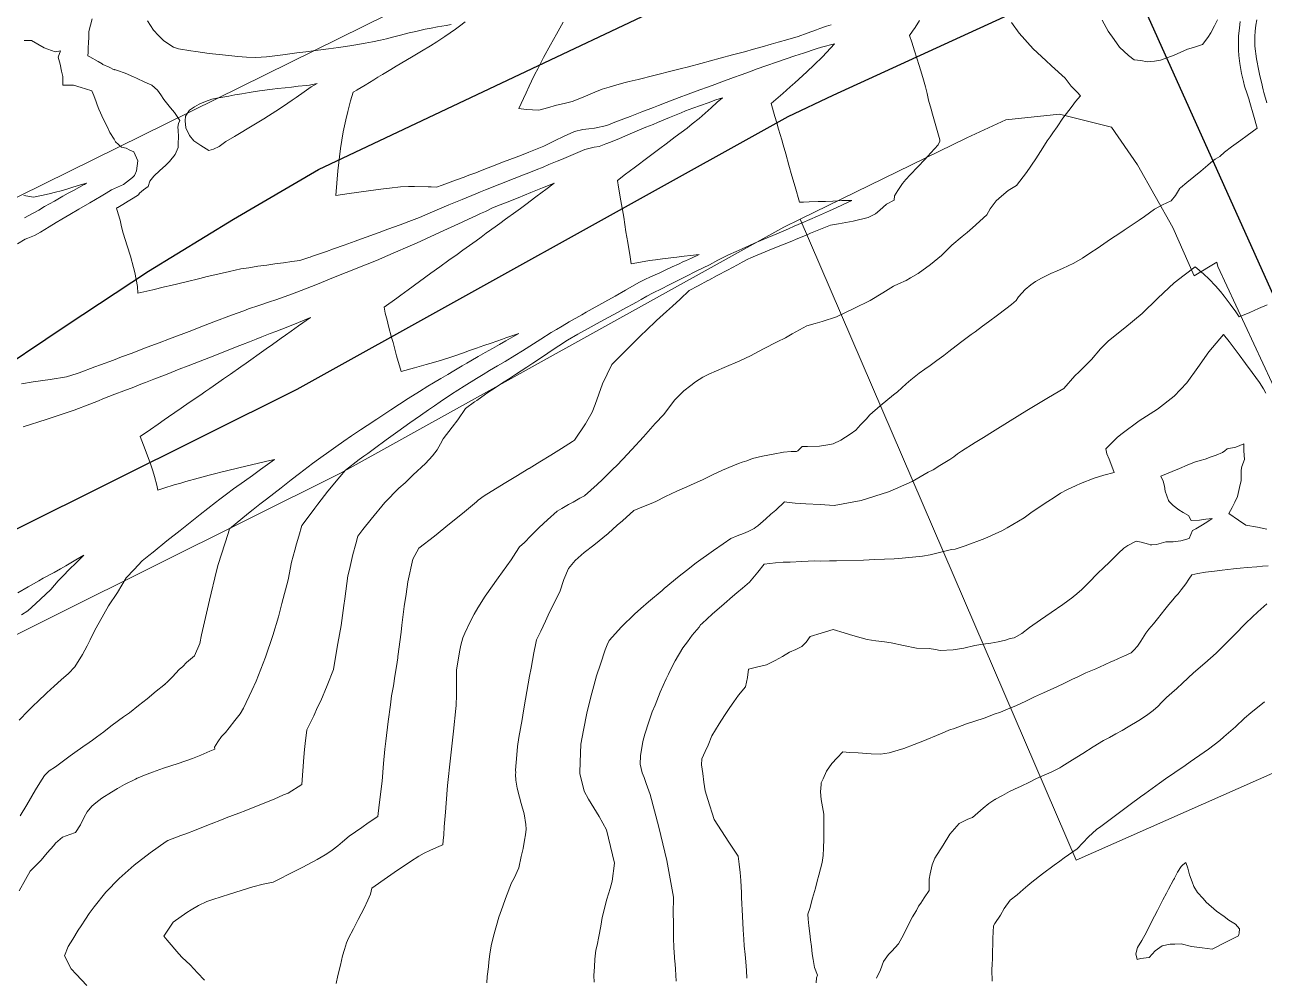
# Model space of a CAD drawing. Header units: inches. Extents: x 11351264 to 11356330, y 6702313 to 6706468.
# Drawn here: x 11351958 to 11352483, y 6703346 to 6703750 of the extents above; entities that cross this region are included whole.
import ezdxf

# ---------------------------------------------------------------- set-up
doc = ezdxf.new("R2010")
doc.units = ezdxf.units.IN
doc.header["$MEASUREMENT"] = 0
doc.layers.add('Shumate_Contours_clip1', color=7, linetype='Continuous', lineweight=0)
doc.layers.add('Shumate_Parcels_clip1', color=7, linetype='Continuous', lineweight=0)
doc.layers.add('Shumate_Streets_clip1', color=7, linetype='Continuous')

msp = doc.modelspace()

# ---------------------------------------------------------------- linework, layer by layer
at = {"layer": 'Shumate_Contours_clip1'}
for points, elevation in [([(11351955.21, 6703383.46), (11351957.86, 6703388.27), (11351959.79, 6703391.84), (11351962.19, 6703394.26), (11351964.41, 6703396.51), (11351967.01, 6703399.5), (11351968.4, 6703401.11), (11351969.79, 6703402.73), (11351970.56, 6703403.63), (11351973.46, 6703406.2), (11351976.61, 6703407.33), (11351979.02, 6703408.17), (11351981.16, 6703411.48), (11351982.72, 6703414.64), (11351984.02, 6703416.88), (11351985.95, 6703419.38), (11351987.7, 6703420.76), (11351990.16, 6703422.65), (11351994.21, 6703425.33), (11351996.8, 6703426.81), (11351999.79, 6703428.5), (11352004.46, 6703430.78), (11352005.12, 6703431.13), (11352005.59, 6703431.34), (11352007.53, 6703432.13), (11352011.62, 6703433.72), (11352016.25, 6703435.39), (11352022.48, 6703437.44), (11352028.63, 6703439.56), (11352032.15, 6703440.98), (11352036, 6703442.56), (11352038.12, 6703443.43), (11352037.89, 6703444.39), (11352039.26, 6703446.6), (11352040.95, 6703448.81), (11352042.59, 6703450.57), (11352044.14, 6703452.51), (11352046.52, 6703455.65), (11352048.74, 6703458.43), (11352050.25, 6703460.91), (11352053.79, 6703468.33), (11352055.59, 6703472.28), (11352059.51, 6703482.47), (11352062.61, 6703491.66), (11352064.98, 6703499.57), (11352066.44, 6703505.13), (11352069.07, 6703515.26), (11352070.54, 6703522.67), (11352071.97, 6703527.85), (11352072.6, 6703530.5), (11352073.68, 6703533.78), (11352074.91, 6703538.29), (11352078.51, 6703542.92), (11352080.38, 6703545.52), (11352081.75, 6703547.23), (11352085.96, 6703552.73), (11352091.03, 6703558.83), (11352093.4, 6703561.68), (11352099.24, 6703566.23), (11352101.25, 6703567.66), (11352102.85, 6703568.78), (11352105.64, 6703570.87), (11352110.61, 6703574.51), (11352115.62, 6703578.12), (11352120.64, 6703581.72), (11352125.25, 6703584.89), (11352128.6, 6703587.24), (11352131.06, 6703588.91), (11352133.47, 6703590.59), (11352138.39, 6703593.93), (11352143.71, 6703597.22), (11352148.99, 6703600.45), (11352151.72, 6703602.17), (11352154.43, 6703603.86), (11352157.87, 6703605.92), (11352161, 6703607.78), (11352165.11, 6703610.25), (11352168.45, 6703612.25), (11352173.05, 6703615.19), (11352176.12, 6703617.12), (11352180.54, 6703619.98), (11352182.84, 6703621.32), (11352185.2, 6703622.72), (11352188.19, 6703624.45), (11352193.52, 6703627.52), (11352195.4, 6703628.55), (11352203.34, 6703632.97), (11352207.71, 6703635.46), (11352212.02, 6703637.95), (11352217.75, 6703641.24), (11352220.21, 6703642.39), (11352222.68, 6703643.53), (11352226.54, 6703645.32), (11352229.18, 6703646.55), (11352231.83, 6703647.78), (11352234.47, 6703649), (11352236.68, 6703650.01), (11352237.45, 6703650.39), (11352239.95, 6703651.53), (11352243.23, 6703653), (11352239.64, 6703652.64), (11352236.89, 6703652.33), (11352233.74, 6703651.94), (11352231.19, 6703651.6), (11352227.72, 6703651.16), (11352224.81, 6703650.77), (11352222.17, 6703650.43), (11352218.38, 6703649.8), (11352214.42, 6703649.13), (11352213.97, 6703652.04), (11352213, 6703658.13), (11352212.25, 6703662.61), (11352211.29, 6703668.84), (11352210.14, 6703675.76), (11352209.14, 6703681.53), (11352208.61, 6703684.46), (11352212.05, 6703687.04), (11352213.63, 6703688.22), (11352216.26, 6703690.2), (11352221.55, 6703694.16), (11352224.91, 6703696.68), (11352226.58, 6703697.92), (11352229.24, 6703699.91), (11352233.15, 6703702.87), (11352238.11, 6703706.61), (11352240.27, 6703708.35), (11352243.2, 6703710.71), (11352245.79, 6703712.97), (11352248.37, 6703715.24), (11352250.94, 6703717.51), (11352253.14, 6703719.47), (11352250.33, 6703718.5), (11352247.07, 6703717.36), (11352243.81, 6703716.23), (11352240.55, 6703715.1), (11352237.5, 6703713.93), (11352235.6, 6703713.12), (11352230.63, 6703711.03), (11352225.66, 6703708.97), (11352223.76, 6703708.18), (11352220.71, 6703706.92), (11352215.07, 6703704.62), (11352209.46, 6703702.21), (11352205.75, 6703700.68), (11352203.67, 6703699.9), (11352200.86, 6703698.82), (11352198.75, 6703698.46), (11352194.87, 6703697.47), (11352188.91, 6703694.94), (11352184.96, 6703693.32), (11352183.05, 6703692.52), (11352179.59, 6703691.11), (11352177.17, 6703690.1), (11352174.22, 6703688.89), (11352171.1, 6703687.69), (11352168.86, 6703686.81), (11352164.88, 6703685.27), (11352158.88, 6703682.88), (11352152.7, 6703680.44), (11352150.64, 6703679.54), (11352148.63, 6703678.68), (11352142.78, 6703676.31), (11352137.25, 6703674.09), (11352132.27, 6703671.9), (11352128.27, 6703670.24), (11352124.75, 6703668.7), (11352120.29, 6703667.01), (11352116.54, 6703665.65), (11352111.42, 6703663.79), (11352107.67, 6703662.37), (11352100.22, 6703659.65), (11352097.48, 6703658.69), (11352092.79, 6703656.98), (11352088.29, 6703655.43), (11352085.38, 6703654.38), (11352079.02, 6703652.21), (11352078.44, 6703651.98), (11352077.82, 6703651.75), (11352074.08, 6703650.52), (11352070.7, 6703650.06), (11352067.12, 6703649.56), (11352063.5, 6703649.05), (11352060.05, 6703648.56), (11352056.3, 6703648.03), (11352052.45, 6703647.46), (11352049.1, 6703646.97), (11352044.26, 6703645.87), (11352038, 6703644.42), (11352034.86, 6703643.67), (11352031.77, 6703642.93), (11352025.87, 6703641.5), (11352019.35, 6703639.94), (11352016.77, 6703639.34), (11352011.75, 6703638.09), (11352005.43, 6703636.73), (11352005.23, 6703639.53), (11352004.11, 6703645.43), (11352003.53, 6703647.55), (11352002.26, 6703652.32), (11352000.88, 6703656.71), (11352000.1, 6703659.44), (11351999.29, 6703662.13), (11351998.56, 6703664.83), (11351997.88, 6703667.53), (11351997.15, 6703670.23), (11351996.46, 6703672.69), (11351996.83, 6703672.91), (11351996.86, 6703672.92), (11351996.9, 6703672.95), (11351999.07, 6703674.24), (11352001.27, 6703675.57), (11352003.47, 6703676.93), (11352005.66, 6703678.34), (11352006.18, 6703679.06), (11352007.88, 6703680.41), (11352009.76, 6703681.87), (11352010.52, 6703684.05), (11352012.26, 6703686.18), (11352014.75, 6703688.56), (11352017.09, 6703690.8), (11352018.88, 6703692.42), (11352021.28, 6703695.44), (11352022.56, 6703698.4), (11352022.49, 6703700), (11352022.61, 6703702.88), (11352022.58, 6703705.68), (11352022.4, 6703706.97), (11352022.68, 6703708.59), (11352023.16, 6703709.85), (11352020.95, 6703713.17), (11352019.3, 6703715.24), (11352016.51, 6703718.71), (11352015.12, 6703720.68), (11352013.71, 6703722.65), (11352011.34, 6703724.78), (11352008.34, 6703726.1), (11352004.8, 6703727.75), (11352003.53, 6703728.28), (11352000.08, 6703729.81), (11351996.84, 6703730.96), (11351995.52, 6703731.41), (11351995.4, 6703731.34), (11351993.25, 6703732.34), (11351990.64, 6703733.51), (11351990.27, 6703733.76), (11351988.62, 6703734.76), (11351985.05, 6703736.85), (11351984.28, 6703737.19), (11351984.35, 6703738.69), (11351984.42, 6703740.56), (11351984.54, 6703742.83), (11351984.62, 6703745.04), (11351984.69, 6703747.48), (11351986.13, 6703752.86)], 1406), ([(11351983.85, 6703343.42), (11351979.31, 6703348.17), (11351977.16, 6703350.38), (11351974.35, 6703355.94), (11351975.92, 6703359.86), (11351977.89, 6703363.05), (11351980.14, 6703366.75), (11351981.41, 6703368.67), (11351983.25, 6703371.5), (11351984.87, 6703373.84), (11351986.97, 6703376.75), (11351991.82, 6703382.88), (11351997.57, 6703388.69), (11352003.85, 6703394.27), (11352010.67, 6703399.61), (11352017.5, 6703404.38), (11352018.14, 6703404.72), (11352023.7, 6703406.86), (11352025.75, 6703407.66), (11352030.08, 6703409.37), (11352033.29, 6703410.63), (11352036.45, 6703411.88), (11352040.84, 6703413.6), (11352042.83, 6703414.38), (11352048.25, 6703416.35), (11352051.15, 6703417.46), (11352057.19, 6703419.83), (11352063.17, 6703422.29), (11352067.22, 6703424.07), (11352069.06, 6703424.87), (11352074.98, 6703428.45), (11352075.35, 6703434.3), (11352075.76, 6703440.13), (11352076.01, 6703443.37), (11352076.3, 6703445.91), (11352077.03, 6703451.61), (11352080.04, 6703457.61), (11352081.62, 6703461.21), (11352082.91, 6703463.9), (11352085.68, 6703470.38), (11352088.27, 6703477.21), (11352088.87, 6703480.78), (11352090.16, 6703488.31), (11352091.54, 6703495.81), (11352092.67, 6703504.38), (11352093.07, 6703507.21), (11352094.46, 6703516.9), (11352095.1, 6703519.65), (11352096.57, 6703525.92), (11352097.77, 6703530.48), (11352098.63, 6703533.75), (11352100.82, 6703536.54), (11352104.33, 6703540.94), (11352110.15, 6703548.01), (11352116.06, 6703554.02), (11352118.68, 6703556.33), (11352122.14, 6703559.66), (11352127.37, 6703564.54), (11352130.22, 6703567.75), (11352132.19, 6703570.24), (11352133.66, 6703572.86), (11352134.76, 6703575.02), (11352138.57, 6703579.84), (11352140.95, 6703583.02), (11352144.2, 6703587.86), (11352148.12, 6703590.66), (11352149.03, 6703591.24), (11352151.17, 6703592.74), (11352153.79, 6703594.53), (11352156.42, 6703596.31), (11352159.05, 6703598.08), (11352160.63, 6703599.06), (11352162.48, 6703600.22), (11352165.46, 6703602.21), (11352170.29, 6703605.37), (11352172.82, 6703607.06), (11352178.1, 6703610.51), (11352180.19, 6703611.9), (11352187.54, 6703616.75), (11352191.79, 6703619.25), (11352196.26, 6703621.7), (11352201.37, 6703624.49), (11352208.63, 6703628.47), (11352210.95, 6703629.76), (11352216.66, 6703632.89), (11352218.63, 6703634), (11352221.14, 6703635.38), (11352223.54, 6703636.73), (11352227.6, 6703638.7), (11352230.24, 6703640.01), (11352232.47, 6703641.11), (11352237.31, 6703643.59), (11352242.27, 6703646.14), (11352244.9, 6703647.42), (11352247.59, 6703648.73), (11352251.24, 6703650.59), (11352255.67, 6703652.86), (11352258.91, 6703654.34), (11352261.44, 6703655.48), (11352264.65, 6703656.89), (11352266.76, 6703657.81), (11352270.34, 6703659.37), (11352276.13, 6703661.79), (11352278.19, 6703662.64), (11352281.07, 6703663.91), (11352283.58, 6703665.01), (11352286.85, 6703666.45), (11352290.12, 6703667.9), (11352293.39, 6703669.35), (11352298.43, 6703671.61), (11352301.31, 6703672.83), (11352304, 6703674.07), (11352307.89, 6703675.87), (11352303.7, 6703675.96), (11352299.91, 6703675.63), (11352296.83, 6703675.55), (11352293.75, 6703675.46), (11352289.88, 6703675.33), (11352287.52, 6703675.25), (11352285.77, 6703675.18), (11352283.91, 6703681.69), (11352282.59, 6703686.3), (11352281.28, 6703690.9), (11352279.93, 6703695.63), (11352278.8, 6703699.57), (11352278.23, 6703701.56), (11352276.92, 6703706.12), (11352276.15, 6703708.83), (11352275.37, 6703711.54), (11352273.81, 6703716.96), (11352278.71, 6703721.23), (11352281.89, 6703724.06), (11352283.84, 6703725.8), (11352288.9, 6703730.39), (11352292.04, 6703733.43), (11352295.46, 6703736.75), (11352300.62, 6703742.36), (11352295.07, 6703740.91), (11352292.89, 6703740.2), (11352287.47, 6703738.4), (11352283.77, 6703737.15), (11352280.08, 6703735.89), (11352276.39, 6703734.63), (11352271.58, 6703732.98), (11352267.88, 6703731.65), (11352264.59, 6703730.45), (11352261.04, 6703729.18), (11352257.83, 6703728.04), (11352252.91, 6703726.21), (11352248.78, 6703724.67), (11352246.81, 6703723.97), (11352243.53, 6703722.8), (11352238.62, 6703720.98), (11352234.74, 6703719.53), (11352229.35, 6703717.49), (11352226, 6703716.16), (11352223.87, 6703715.32), (11352218.94, 6703713.44), (11352214, 6703711.55), (11352207.5, 6703709.1), (11352204.12, 6703707.68), (11352198.96, 6703706.63), (11352196.51, 6703706.3), (11352193.94, 6703705.95), (11352190.44, 6703705.17), (11352185.82, 6703703.01), (11352182.29, 6703701.31), (11352177.42, 6703699), (11352171.15, 6703696.34), (11352168.01, 6703695.14), (11352165.77, 6703694.29), (11352160.4, 6703692.25), (11352155.03, 6703690.21), (11352152.79, 6703689.36), (11352149.63, 6703688.13), (11352148.58, 6703687.7), (11352145.71, 6703686.64), (11352143.72, 6703685.87), (11352140.05, 6703684.52), (11352134.35, 6703682.42), (11352132.02, 6703681.57), (11352129.72, 6703681.7), (11352128.51, 6703681.71), (11352122.66, 6703681.8), (11352120.16, 6703681.8), (11352116.78, 6703681.71), (11352112.07, 6703681.16), (11352109.53, 6703680.84), (11352107.33, 6703680.57), (11352102.22, 6703679.89), (11352094.96, 6703678.89), (11352089.31, 6703678.09), (11352090.12, 6703688.45), (11352091.25, 6703697.97), (11352092.45, 6703705.08), (11352093.54, 6703710.15), (11352094.42, 6703713.65), (11352095.55, 6703718.09), (11352096.72, 6703721.78), (11352098.17, 6703722.67), (11352098.38, 6703722.79), (11352101.73, 6703724.83), (11352105.38, 6703727.03), (11352107.17, 6703728.11), (11352109.03, 6703729.24), (11352112.68, 6703731.44), (11352114.9, 6703732.76), (11352119.05, 6703735.25), (11352122.09, 6703737.07), (11352125.55, 6703739.14), (11352129.43, 6703741.42), (11352132.05, 6703743.16), (11352135.46, 6703745.46), (11352140.03, 6703748.46), (11352141.74, 6703749.72), (11352144.17, 6703751.58)], 1408), ([(11352138.19, 6703750.52), (11352136.11, 6703750.12), (11352132.39, 6703749.44), (11352129.76, 6703748.95), (11352127.13, 6703748.47), (11352123.19, 6703747.58), (11352120.41, 6703746.95), (11352116.73, 6703745.96), (11352113.29, 6703745.06), (11352110.84, 6703744.45), (11352108.2, 6703743.8), (11352104.81, 6703743.13), (11352101.7, 6703742.56), (11352096.9, 6703741.73), (11352095.19, 6703741.41), (11352090.52, 6703740.75), (11352086.27, 6703740.21), (11352080.68, 6703739.51), (11352076.65, 6703738.97), (11352072.81, 6703738.47), (11352069.77, 6703738.02), (11352066.86, 6703737.61), (11352063.43, 6703737.15), (11352059.91, 6703736.83), (11352057.72, 6703736.66), (11352055.13, 6703736.46), (11352051.47, 6703736.71), (11352047.82, 6703736.97), (11352041.37, 6703737.61), (11352035.59, 6703738.25), (11352029.97, 6703739.01), (11352027.96, 6703739.29), (11352022.68, 6703740.17), (11352021.33, 6703740.63), (11352020.49, 6703740.84), (11352016.42, 6703743.62), (11352014.26, 6703745.87), (11352012.1, 6703748.12), (11352009.6, 6703752.01)], 1408), ([(11352033.64, 6703345.61), (11352030.73, 6703348.74), (11352027.6, 6703352.1), (11352024.27, 6703355.21), (11352022.82, 6703356.76), (11352017.9, 6703362.57), (11352016.44, 6703364.29), (11352020.46, 6703370.2), (11352026.22, 6703374.33), (11352028.02, 6703375.39), (11352031.14, 6703377.22), (11352034.7, 6703379.01), (11352037.18, 6703379.79), (11352044.22, 6703382.01), (11352054.14, 6703385.19), (11352058.51, 6703386.22), (11352062.77, 6703387.18), (11352065.95, 6703388.71), (11352069.12, 6703390.32), (11352071.07, 6703391.4), (11352075.28, 6703393.53), (11352081.47, 6703396.77), (11352084.74, 6703398.7), (11352085.94, 6703399.48), (11352087.74, 6703400.65), (11352090.23, 6703402.52), (11352092.17, 6703404.23), (11352094.97, 6703406.57), (11352100.41, 6703410.35), (11352103.09, 6703412.21), (11352107.07, 6703414.93), (11352107.63, 6703419.83), (11352108.9, 6703429.93), (11352109.48, 6703437.35), (11352110.13, 6703443.53), (11352110.46, 6703446.81), (11352111.54, 6703455.17), (11352112.46, 6703462.31), (11352112.98, 6703466.1), (11352113.72, 6703470.26), (11352114.39, 6703474.38), (11352115.03, 6703478.5), (11352115.55, 6703482.12), (11352115.61, 6703482.48), (11352115.62, 6703482.59), (11352115.64, 6703482.79), (11352116.97, 6703493), (11352117.34, 6703495.96), (11352118.26, 6703503.88), (11352119.08, 6703509.2), (11352119.77, 6703514.41), (11352121.9, 6703523.98), (11352124.48, 6703528.6), (11352131.17, 6703533.71), (11352137.49, 6703538.9), (11352140.85, 6703541.62), (11352143.79, 6703544.09), (11352148.98, 6703548.24), (11352149.69, 6703548.95), (11352152.2, 6703550.86), (11352156.95, 6703553.76), (11352161.33, 6703556.42), (11352166.35, 6703559.46), (11352168.5, 6703560.76), (11352171.13, 6703562.39), (11352171.23, 6703562.45), (11352175.74, 6703565.24), (11352180.36, 6703568.08), (11352185, 6703570.92), (11352189.63, 6703573.76), (11352190.43, 6703574.4), (11352195.16, 6703581.26), (11352198, 6703586.19), (11352199.19, 6703589.47), (11352202.28, 6703598.22), (11352206.21, 6703606.5), (11352212.49, 6703612.68), (11352218.73, 6703618.89), (11352220.8, 6703620.81), (11352225.12, 6703625.02), (11352229.4, 6703628.93), (11352231.98, 6703631.17), (11352235.18, 6703634.1), (11352239.07, 6703637.75), (11352242.83, 6703639.78), (11352246.95, 6703642), (11352247.39, 6703642.22), (11352250.9, 6703644.11), (11352255.2, 6703646.41), (11352259.51, 6703648.7), (11352261.53, 6703649.77), (11352263.82, 6703651), (11352265.11, 6703651.59), (11352267.12, 6703652.48), (11352269.54, 6703653.46), (11352272.88, 6703654.82), (11352276.03, 6703656.1), (11352278.63, 6703657.17), (11352282.51, 6703658.74), (11352284.39, 6703659.51), (11352288.99, 6703661.38), (11352289.65, 6703661.66), (11352290.49, 6703662.01), (11352295.43, 6703664), (11352298.9, 6703665.4), (11352302.32, 6703666.04), (11352308.46, 6703667.2), (11352314.84, 6703668.69), (11352318.01, 6703670.26), (11352319.88, 6703671.88), (11352322.7, 6703674.43), (11352325.89, 6703676.01), (11352325.96, 6703677.89), (11352327.45, 6703680.19), (11352329.44, 6703683.13), (11352330.85, 6703684.82), (11352332.73, 6703686.83), (11352335.96, 6703690.2), (11352338.88, 6703693.27), (11352341.48, 6703696.09), (11352342.97, 6703697.75), (11352344.53, 6703699.55), (11352345.2, 6703701.02), (11352345.29, 6703701.65), (11352343.84, 6703706.63), (11352342.11, 6703712.56), (11352341.52, 6703714.57), (11352340.41, 6703718.38), (11352339.83, 6703721.23), (11352339.21, 6703724.12), (11352338.34, 6703727.05), (11352337.56, 6703729.5), (11352336.45, 6703733.18), (11352334.45, 6703739.35), (11352333.3, 6703742.96), (11352332.42, 6703745.85), (11352333.63, 6703747.62), (11352334.77, 6703749.27), (11352336.56, 6703752.23)], 1410), ([(11352089.4, 6703344.19), (11352090.22, 6703347.61), (11352091.33, 6703351.91), (11352092.12, 6703355.87), (11352092.99, 6703358.66), (11352093.91, 6703361.44), (11352094.75, 6703363.44), (11352096.83, 6703367.41), (11352098.81, 6703371.35), (11352101.27, 6703376.16), (11352102.82, 6703379.56), (11352104.04, 6703382.11), (11352104.54, 6703384.63), (11352111.19, 6703389.28), (11352115.43, 6703392.18), (11352117.79, 6703393.8), (11352121.01, 6703395.91), (11352124.43, 6703398.19), (11352126.76, 6703399.45), (11352129.13, 6703400.58), (11352133.18, 6703402.38), (11352133.63, 6703402.58), (11352133.91, 6703402.67), (11352134.3, 6703402.83), (11352134.66, 6703403.01), (11352134.81, 6703404.78), (11352135.03, 6703407.25), (11352135.28, 6703410.61), (11352135.52, 6703413.66), (11352135.72, 6703416.84), (11352136.06, 6703420.64), (11352136.66, 6703428.15), (11352137.88, 6703439.64), (11352139.19, 6703451.17), (11352140.13, 6703460.75), (11352140.26, 6703461.95), (11352140.28, 6703462.44), (11352140.48, 6703466.05), (11352140.48, 6703470.54), (11352140.42, 6703473.48), (11352140.43, 6703477.15), (11352140.67, 6703478.64), (11352141.26, 6703482.16), (11352141.8, 6703485.36), (11352142.23, 6703487.5), (11352143.16, 6703490.61), (11352143.95, 6703492.67), (11352146.44, 6703497.73), (11352147.89, 6703500.63), (11352149.55, 6703503.31), (11352152.64, 6703508.34), (11352158.04, 6703516.03), (11352163.64, 6703523.72), (11352165.58, 6703526.86), (11352167.21, 6703529.23), (11352169.28, 6703531.03), (11352172, 6703533.82), (11352175.42, 6703537.36), (11352178.95, 6703540.68), (11352183.14, 6703544.25), (11352185.05, 6703545.37), (11352187.86, 6703547.14), (11352189.84, 6703548.16), (11352192.73, 6703549.8), (11352194.65, 6703550.84), (11352200.06, 6703555.55), (11352202.34, 6703557.77), (11352206.66, 6703562.05), (11352208.4, 6703563.65), (11352210.99, 6703566.4), (11352214.76, 6703570.41), (11352219.68, 6703575.81), (11352224.68, 6703581.44), (11352228.31, 6703585.21), (11352232.78, 6703591.4), (11352236.72, 6703595.32), (11352239.79, 6703597.51), (11352241.75, 6703599.03), (11352244.83, 6703601.11), (11352247.4, 6703602.3), (11352253.9, 6703605.21), (11352260.48, 6703608.05), (11352265.06, 6703610.06), (11352270.56, 6703613.11), (11352276.32, 6703616.04), (11352279.83, 6703617.79), (11352282.63, 6703619.42), (11352288.92, 6703622.83), (11352292.47, 6703623.85), (11352295.34, 6703624.68), (11352301.52, 6703626.62), (11352308.85, 6703630.17), (11352315.66, 6703633.52), (11352321.06, 6703636.79), (11352325.67, 6703639.58), (11352327.7, 6703640.62), (11352330.97, 6703642.03), (11352332.8, 6703643.16), (11352336.07, 6703645.03), (11352341.34, 6703648.81), (11352345.87, 6703652.63), (11352348.07, 6703654.79), (11352350.26, 6703657.01), (11352354.74, 6703660.65), (11352356.82, 6703662.36), (11352359.13, 6703664.27), (11352365.17, 6703669.85), (11352366.55, 6703672.32), (11352369.16, 6703675.84), (11352371.35, 6703677.76), (11352374.19, 6703680.21), (11352377.72, 6703682.22), (11352381.97, 6703687.73), (11352385.88, 6703693.54), (11352388.92, 6703698.18), (11352390.77, 6703701.16), (11352391.96, 6703702.85), (11352393.09, 6703704.53), (11352394.94, 6703707.08), (11352397.35, 6703710.81), (11352399.84, 6703714.1), (11352401.26, 6703715.95), (11352402.67, 6703717.8), (11352404.78, 6703720.3), (11352403.38, 6703721.85), (11352400.91, 6703724.42), (11352399.61, 6703726.11), (11352398.27, 6703727.73), (11352392.51, 6703732.99), (11352390.13, 6703735.2), (11352384.81, 6703740.12), (11352378.83, 6703746.84), (11352375.6, 6703751.32)], 1412), ([(11352153.33, 6703344.46), (11352153.5, 6703347.19), (11352154, 6703351.28), (11352154.18, 6703353.35), (11352154.51, 6703356.65), (11352155.17, 6703360.23), (11352156.1, 6703364.25), (11352158.35, 6703372.34), (11352160.03, 6703376.96), (11352161.21, 6703380.27), (11352163.81, 6703386.79), (11352164.84, 6703388.86), (11352166.92, 6703393.15), (11352167.87, 6703398.04), (11352168.68, 6703401.39), (11352169.23, 6703404.89), (11352169.7, 6703407.17), (11352170, 6703409.52), (11352169.81, 6703411.62), (11352169.17, 6703416.13), (11352167.91, 6703420.52), (11352167.1, 6703423.2), (11352166.2, 6703426.93), (11352165.61, 6703430.33), (11352165.49, 6703432.78), (11352165.56, 6703433.56), (11352165.49, 6703434.62), (11352165.98, 6703441.05), (11352166.36, 6703444.59), (11352166.87, 6703448.46), (11352168.26, 6703456.11), (11352168.85, 6703459.77), (11352169.7, 6703464.71), (11352170.84, 6703471.21), (11352171.43, 6703474.4), (11352172.05, 6703477.76), (11352173.28, 6703484.34), (11352174, 6703488.33), (11352174.34, 6703489.79), (11352176.14, 6703493.48), (11352178.13, 6703497.68), (11352179.34, 6703500.27), (11352181.45, 6703504.63), (11352184.22, 6703510.07), (11352185.86, 6703515.3), (11352187.9, 6703520.05), (11352190.71, 6703523.43), (11352194.59, 6703526.84), (11352198.59, 6703529.87), (11352204.7, 6703534.89), (11352208.52, 6703538.31), (11352210.74, 6703540.26), (11352215.61, 6703544.65), (11352219.04, 6703546), (11352222.96, 6703547.53), (11352224.92, 6703548.45), (11352229.04, 6703550.58), (11352233.85, 6703552.72), (11352238.03, 6703554.67), (11352241.21, 6703556.05), (11352244.65, 6703557.6), (11352248.85, 6703559.66), (11352253.11, 6703561.61), (11352257.47, 6703563.51), (11352259.92, 6703564.5), (11352261.53, 6703565.08), (11352262.42, 6703565.36), (11352263.44, 6703565.69), (11352265.88, 6703566.57), (11352270.15, 6703567.66), (11352274.56, 6703568.47), (11352278.94, 6703569.34), (11352282.2, 6703569.56), (11352284.49, 6703569.58), (11352285.01, 6703569.85), (11352286.1, 6703570.87), (11352286.88, 6703571.65), (11352289.2, 6703571.77), (11352294.29, 6703571.86), (11352298.64, 6703572.48), (11352300.02, 6703572.87), (11352303.34, 6703574.4), (11352307.31, 6703576.89), (11352309.62, 6703578.66), (11352311.66, 6703580.85), (11352314.06, 6703583.25), (11352315.53, 6703585.14), (11352320.02, 6703589), (11352325.61, 6703593.53), (11352327.35, 6703594.91), (11352330.94, 6703598.24), (11352333.01, 6703599.89), (11352336.53, 6703602.77), (11352338.84, 6703604.46), (11352341.1, 6703606.08), (11352343.96, 6703608.08), (11352346.89, 6703610.3), (11352349.01, 6703611.88), (11352354.03, 6703615.74), (11352358.49, 6703619.09), (11352360.16, 6703620.29), (11352363.31, 6703622.65), (11352365.88, 6703624.53), (11352369.71, 6703627.38), (11352373.2, 6703630), (11352375.57, 6703631.9), (11352377.62, 6703633.54), (11352378.34, 6703634.7), (11352378.56, 6703635.16), (11352381.39, 6703638.16), (11352383.81, 6703640.14), (11352385.76, 6703641.58), (11352388.25, 6703643), (11352392.29, 6703645.03), (11352394.96, 6703646.17), (11352397.24, 6703647.15), (11352401.97, 6703649.43), (11352405.72, 6703651.5), (11352409.17, 6703653.82), (11352411.83, 6703655.56), (11352417.52, 6703659.47), (11352421.52, 6703662.14), (11352423.29, 6703663.34), (11352426.35, 6703665.31), (11352429.66, 6703667.56), (11352431.92, 6703669.14), (11352436.22, 6703672.26), (11352439.6, 6703674.14), (11352443.27, 6703675.78), (11352445.07, 6703678.03), (11352446.75, 6703680.93), (11352446.82, 6703680.96), (11352447.24, 6703681.31), (11352449.9, 6703683.49), (11352452.85, 6703685.93), (11352455.79, 6703688.37), (11352458.74, 6703690.82), (11352460.86, 6703692.67), (11352461.88, 6703693.44), (11352463.84, 6703694.56), (11352465.91, 6703696.43), (11352468.87, 6703698.69), (11352472.76, 6703701.51), (11352475.5, 6703703.5), (11352479.7, 6703706.55), (11352478.13, 6703712.05), (11352476.6, 6703717.43), (11352476.14, 6703718.92), (11352475.41, 6703721.06), (11352474.32, 6703724.3), (11352473.86, 6703726.35), (11352473.09, 6703729.75), (11352472.33, 6703733.93), (11352471.97, 6703737.41), (11352471.75, 6703739.65), (11352471.78, 6703743.13), (11352471.79, 6703745.5), (11352472.21, 6703749.03), (11352472.55, 6703751.73)], 1414), ([(11352299.14, 6703750.41), (11352297.19, 6703749.75), (11352294.33, 6703748.72), (11352292.98, 6703748.29), (11352288.97, 6703746.82), (11352285.18, 6703745.41), (11352280.84, 6703744.17), (11352276.73, 6703743), (11352273.74, 6703742.15), (11352270, 6703741.09), (11352266.27, 6703740.03), (11352262.53, 6703738.97), (11352257.43, 6703737.62), (11352252.19, 6703736.17), (11352248.09, 6703735.04), (11352243.99, 6703733.92), (11352238.71, 6703732.6), (11352235.25, 6703731.73), (11352230.69, 6703730.59), (11352226.37, 6703729.5), (11352224.01, 6703728.91), (11352217.37, 6703727.25), (11352213.65, 6703726.34), (11352211.32, 6703725.75), (11352207.98, 6703724.83), (11352205.19, 6703724), (11352202.13, 6703723.08), (11352199.02, 6703721.75), (11352197.14, 6703720.96), (11352193.4, 6703719.42), (11352189.39, 6703717.88), (11352186.03, 6703716.99), (11352182.78, 6703716.25), (11352179.02, 6703715.13), (11352175.37, 6703714.13), (11352172.66, 6703714.31), (11352169.94, 6703714.48), (11352166.88, 6703714.88), (11352168.84, 6703719.16), (11352169.91, 6703721.48), (11352171.29, 6703724.42), (11352172.25, 6703726.45), (11352173.67, 6703729.39), (11352174.84, 6703731.73), (11352177.37, 6703736.56), (11352180.23, 6703741.88), (11352182.77, 6703746.41), (11352184.24, 6703748.96), (11352185.67, 6703751.45)], 1410), ([(11352462.81, 6703752.41), (11352461.62, 6703749.96), (11352460.06, 6703747.01), (11352458.82, 6703744.92), (11352456.52, 6703742.07), (11352452.74, 6703740.71), (11352450.21, 6703739.98), (11352444.48, 6703737.43), (11352438.76, 6703735.33), (11352436.2, 6703734.89), (11352433.03, 6703734.67), (11352430.33, 6703735.22), (11352427.63, 6703735.49), (11352425.18, 6703737.3), (11352421.4, 6703740.91), (11352419.11, 6703744.08), (11352416.51, 6703747.68), (11352414.04, 6703752.3)], 1414), ([(11352483.77, 6703717.28), (11352482.53, 6703721.64), (11352482.37, 6703722.21), (11352482.24, 6703722.78), (11352481.45, 6703725.99), (11352480.83, 6703728.72), (11352480.34, 6703730.85), (11352479.37, 6703735.89), (11352478.75, 6703741.33), (11352478.66, 6703742.64), (11352478.64, 6703743.94), (11352478.7, 6703745.46), (11352478.82, 6703747.7), (11352479.17, 6703750.24), (11352479.56, 6703752.52)], 1416), ([(11351954.38, 6703657.59), (11351957.69, 6703659.47), (11351958.76, 6703659.96), (11351961.67, 6703661.1), (11351964.16, 6703662.56), (11351967.92, 6703664.77), (11351970.9, 6703666.61), (11351973.27, 6703668.08), (11351976.61, 6703670.01), (11351980.5, 6703672.25), (11351985.14, 6703675), (11351989.87, 6703677.8), (11351992.08, 6703679.08), (11351994.33, 6703680.38), (11351996.85, 6703681.52), (11351999.36, 6703682.7), (11352003.15, 6703685.66), (11352003.86, 6703686.35), (11352003.97, 6703686.5), (11352004.11, 6703686.77), (11352004.89, 6703688.53), (11352005.44, 6703692.68), (11352003.78, 6703696.53), (11352002.03, 6703697.26), (11352000.51, 6703698.05), (11351998.55, 6703698.52), (11351995.95, 6703700.77), (11351995.36, 6703701.86), (11351993.53, 6703704.73), (11351992.32, 6703707.57), (11351990.95, 6703710.29), (11351988.93, 6703714.62), (11351988.19, 6703716.47), (11351987.82, 6703717.77), (11351986.82, 6703720.34), (11351985.99, 6703722.32), (11351983.27, 6703723.27), (11351981.39, 6703723.83), (11351978.21, 6703724.8), (11351975.72, 6703724.73), (11351973.62, 6703724.77), (11351973.72, 6703728.44), (11351973.14, 6703730.74), (11351972.49, 6703733.73), (11351971.69, 6703736.63), (11351972.61, 6703739.31), (11351970.42, 6703738.91), (11351965.7, 6703740.54), (11351963.01, 6703742.12), (11351960.36, 6703743.76), (11351957.24, 6703743.71)], 1404), ([(11351955.57, 6703415.28), (11351958.35, 6703419.95), (11351962.07, 6703426.18), (11351963.87, 6703429.17), (11351965.82, 6703432.36), (11351967.92, 6703434.35), (11351970.57, 6703436.06), (11351973.95, 6703438.52), (11351976.83, 6703440.65), (11351979.7, 6703442.73), (11351983.56, 6703445.43), (11351984.64, 6703446.2), (11351984.98, 6703446.44), (11351985.61, 6703446.88), (11351987.93, 6703448.55), (11351990.99, 6703450.89), (11351994.03, 6703453.23), (11351997.24, 6703455.57), (11351999.4, 6703457.13), (11352001.91, 6703458.94), (11352005.7, 6703461.96), (11352009.32, 6703464.85), (11352013.27, 6703468.02), (11352016.41, 6703470.59), (11352016.74, 6703470.85), (11352016.84, 6703470.94), (11352016.99, 6703471.06), (11352017.06, 6703471.12), (11352017.72, 6703471.66), (11352020.08, 6703474.12), (11352023, 6703477.16), (11352024.5, 6703478.54), (11352026.08, 6703480.15), (11352029.4, 6703483.06), (11352031.71, 6703488.27), (11352032.44, 6703491.97), (11352035.75, 6703506.61), (11352038.81, 6703519.03), (11352039.48, 6703521.66), (11352043.68, 6703534.79), (11352044.34, 6703536.84), (11352052.33, 6703543.47), (11352054.35, 6703545.05), (11352057.16, 6703547.22), (11352059.97, 6703549.45), (11352066.1, 6703554.25), (11352070.44, 6703557.58), (11352073.98, 6703560.33), (11352079.48, 6703564.49), (11352081.99, 6703566.4), (11352087.37, 6703570.2), (11352089.37, 6703571.6), (11352092.76, 6703574), (11352095.95, 6703576.22), (11352099.72, 6703578.7), (11352102.55, 6703580.53), (11352106.71, 6703583.25), (11352112.64, 6703587.29), (11352116.29, 6703589.65), (11352119.94, 6703592), (11352124.72, 6703595.03), (11352128.27, 6703597.33), (11352130.65, 6703598.7), (11352133.77, 6703600.56), (11352136.75, 6703602.27), (11352139.3, 6703603.79), (11352142.85, 6703605.82), (11352144.85, 6703607), (11352148.95, 6703609.34), (11352149.68, 6703609.79), (11352152.66, 6703611.5), (11352155.64, 6703613.21), (11352158.62, 6703614.92), (11352161.36, 6703616.48), (11352164.37, 6703618.2), (11352166.88, 6703619.63), (11352163.86, 6703618.55), (11352161.39, 6703617.68), (11352159.89, 6703617.16), (11352155.15, 6703615.5), (11352152.04, 6703614.42), (11352148.93, 6703613.34), (11352146.02, 6703612.34), (11352143.38, 6703611.43), (11352138.87, 6703609.9), (11352134.04, 6703608.29), (11352130.7, 6703607.31), (11352127.54, 6703606.41), (11352122.65, 6703605.03), (11352117.04, 6703603.49), (11352115.09, 6703610.15), (11352113.55, 6703615.72), (11352112.93, 6703617.86), (11352111.66, 6703622.62), (11352111.03, 6703625.24), (11352110.2, 6703628.23), (11352109.84, 6703630.73), (11352115.12, 6703634.55), (11352116.9, 6703635.85), (11352119.96, 6703638.06), (11352124.8, 6703641.57), (11352129.64, 6703645.08), (11352133.38, 6703647.79), (11352137.25, 6703650.6), (11352140.69, 6703653.09), (11352143.1, 6703654.83), (11352148.72, 6703658.89), (11352150.84, 6703660.42), (11352153.05, 6703662.01), (11352156.81, 6703664.73), (11352158.8, 6703666.18), (11352161.26, 6703667.96), (11352165.52, 6703671.11), (11352167.51, 6703672.58), (11352169.78, 6703674.27), (11352174.03, 6703677.42), (11352176.76, 6703679.45), (11352178.32, 6703680.61), (11352181.87, 6703683.26), (11352177.31, 6703681.41), (11352176.82, 6703681.22), (11352171.93, 6703679.25), (11352166.54, 6703677.09), (11352161.15, 6703674.93), (11352158.91, 6703674.03), (11352155.76, 6703672.77), (11352152.69, 6703671.31), (11352150.68, 6703670.37), (11352148.67, 6703669.43), (11352145.56, 6703668.08), (11352142.79, 6703666.75), (11352135.14, 6703663.2), (11352127.51, 6703659.7), (11352123.48, 6703657.86), (11352119.9, 6703656.23), (11352114.54, 6703653.99), (11352110.37, 6703652.19), (11352107.56, 6703650.98), (11352103.75, 6703649.37), (11352100.04, 6703647.95), (11352096.24, 6703646.43), (11352091.15, 6703644.49), (11352086.59, 6703642.57), (11352081.51, 6703640.43), (11352076.43, 6703638.48), (11352071.01, 6703636.39), (11352063.85, 6703633.87), (11352061.16, 6703632.97), (11352056.72, 6703631.43), (11352052.31, 6703629.97), (11352050.34, 6703629.23), (11352045.12, 6703627.32), (11352037.64, 6703624.46), (11352032.11, 6703622.35), (11352028.25, 6703620.87), (11352018.83, 6703617.3), (11352014.43, 6703615.61), (11352010.95, 6703614.28), (11352007.56, 6703613.01), (11352003.05, 6703611.3), (11351998.56, 6703609.63), (11351995.15, 6703608.34), (11351989.55, 6703606.26), (11351987.26, 6703605.39), (11351980.52, 6703602.9), (11351979.77, 6703602.63), (11351975.2, 6703601.22), (11351968.24, 6703600.15), (11351961.14, 6703599.06), (11351956.14, 6703598.3)], 1404), ([(11351957.46, 6703668.52), (11351961.06, 6703670.52), (11351963.47, 6703671.89), (11351965.85, 6703673.31), (11351967.96, 6703674.5), (11351970.08, 6703675.68), (11351973.72, 6703677.71), (11351975.97, 6703678.97), (11351978.24, 6703680.22), (11351980.5, 6703681.48), (11351982.7, 6703682.69), (11351982.81, 6703682.76), (11351983.68, 6703683.24), (11351982.74, 6703682.99), (11351982.08, 6703682.77), (11351977.83, 6703681.51), (11351975.41, 6703680.77), (11351972.99, 6703680.02), (11351970.56, 6703679.42), (11351967.85, 6703678.79), (11351964.55, 6703678), (11351961.25, 6703677.39), (11351957.18, 6703678)], 1402), ([(11352198.83, 6703344.73), (11352198.6, 6703347.64), (11352198.95, 6703351.31), (11352199.1, 6703354.51), (11352199.54, 6703358.35), (11352199.99, 6703360.45), (11352200.72, 6703364.18), (11352201.67, 6703368.43), (11352202.17, 6703372.22), (11352204.1, 6703379.87), (11352205.56, 6703384.52), (11352206.44, 6703387.54), (11352207.33, 6703395.14), (11352204, 6703409.25), (11352200.95, 6703414.93), (11352198.62, 6703418.58), (11352196.33, 6703422.3), (11352194.52, 6703425.73), (11352193.55, 6703429.71), (11352192.73, 6703433.09), (11352192.71, 6703433.55), (11352192.86, 6703438.03), (11352193.16, 6703445.66), (11352194.19, 6703451.57), (11352195.73, 6703458.73), (11352197.39, 6703465.66), (11352198.62, 6703470.32), (11352199.79, 6703474.52), (11352201.52, 6703479.49), (11352203.37, 6703485.51), (11352204.3, 6703487.68), (11352205.08, 6703489.54), (11352210.31, 6703495.28), (11352215.92, 6703500.71), (11352218.6, 6703503.01), (11352221.78, 6703505.93), (11352227.55, 6703510.73), (11352227.81, 6703510.99), (11352228.47, 6703511.5), (11352234.78, 6703516.82), (11352237.92, 6703519.14), (11352241.95, 6703522.4), (11352249.28, 6703527.63), (11352253.43, 6703530.47), (11352256.66, 6703532.71), (11352259.31, 6703533.9), (11352262.04, 6703534.9), (11352263.99, 6703535.66), (11352266.61, 6703536.92), (11352267.34, 6703537.46), (11352268.17, 6703538.1), (11352271.5, 6703541.01), (11352273.61, 6703542.98), (11352275.77, 6703544.72), (11352279.38, 6703548.22), (11352281.41, 6703548.02), (11352283.92, 6703547.76), (11352288.5, 6703547.47), (11352294.53, 6703547.06), (11352300.53, 6703546.72), (11352311.93, 6703548.88), (11352323.48, 6703552.48), (11352326.47, 6703553.82), (11352333.45, 6703556.86), (11352340.35, 6703560.79), (11352342.34, 6703561.78), (11352345.23, 6703563.6), (11352349.42, 6703566.14), (11352351.1, 6703567.34), (11352352.71, 6703568.6), (11352354.35, 6703569.7), (11352360.18, 6703573.35), (11352363.7, 6703575.53), (11352367.58, 6703577.89), (11352374.98, 6703582.56), (11352382.09, 6703586.97), (11352386.31, 6703589.5), (11352391.3, 6703592.45), (11352397.7, 6703596.33), (11352402.47, 6703601.57), (11352404.21, 6703603.39), (11352409.55, 6703608.59), (11352413.31, 6703613.01), (11352416.66, 6703616.49), (11352423.6, 6703621.91), (11352430.94, 6703628.02), (11352437.51, 6703634.42), (11352439.99, 6703636.75), (11352444.46, 6703640.97), (11352448.77, 6703644.34), (11352453.37, 6703647.8), (11352456.88, 6703644.8), (11352459.33, 6703642.53), (11352462.01, 6703639.82), (11352464.09, 6703637.3), (11352465.66, 6703635.32), (11352468.18, 6703632.05), (11352469.37, 6703630.4), (11352470.3, 6703629.21), (11352472.11, 6703626.58), (11352476.6, 6703628.51), (11352480.19, 6703630.11), (11352483.91, 6703631.72)], 1416), ([(11351955.21, 6703455.75), (11351958.97, 6703459.71), (11351961.39, 6703462.1), (11351962.89, 6703463.54), (11351966.92, 6703467.29), (11351970, 6703470.17), (11351972.91, 6703472.84), (11351976.07, 6703475.54), (11351978.77, 6703478.31), (11351982.03, 6703483.65), (11351983.97, 6703487.31), (11351985.29, 6703489.82), (11351987.28, 6703493.91), (11351989.07, 6703497.16), (11351990.96, 6703500.64), (11351993.02, 6703504.19), (11351996.84, 6703509.83), (11352000.54, 6703516.02), (11352003.82, 6703519.62), (11352007.34, 6703523.23), (11352010.14, 6703525.54), (11352011.89, 6703526.98), (11352017.74, 6703531.71), (11352023.39, 6703536.09), (11352031.8, 6703542.87), (11352038.41, 6703548.04), (11352040.12, 6703549.37), (11352043.06, 6703551.56), (11352046.01, 6703553.73), (11352050.59, 6703557.05), (11352053.97, 6703559.48), (11352057.35, 6703561.9), (11352060.38, 6703564.05), (11352063.35, 6703566.16), (11352060.13, 6703565.45), (11352055.95, 6703564.51), (11352051.8, 6703563.55), (11352047.66, 6703562.56), (11352043.55, 6703561.53), (11352040.58, 6703560.76), (11352038.52, 6703560.21), (11352035.68, 6703559.5), (11352030.97, 6703558.23), (11352025.82, 6703556.81), (11352023.65, 6703556.15), (11352020.83, 6703555.46), (11352016.5, 6703554.05), (11352013.96, 6703553.23), (11352013.45, 6703555.35), (11352012.43, 6703559.01), (11352011.78, 6703561.36), (11352010.6, 6703564.73), (11352009.56, 6703567.72), (11352008.54, 6703570.39), (11352006.37, 6703575.99), (11352010.74, 6703578.95), (11352014.06, 6703581.21), (11352016.59, 6703582.97), (11352018.44, 6703584.23), (11352023.8, 6703587.92), (11352027.24, 6703590.29), (11352031.64, 6703593.31), (11352034.21, 6703595.11), (11352035.97, 6703596.34), (11352039.81, 6703599.02), (11352041.77, 6703600.38), (11352044.67, 6703602.39), (11352049.03, 6703605.42), (11352051.37, 6703607.07), (11352053.31, 6703608.45), (11352056.9, 6703611), (11352059.79, 6703613.06), (11352062.44, 6703614.94), (11352066.2, 6703617.64), (11352068.02, 6703618.93), (11352070.43, 6703620.63), (11352073.53, 6703622.82), (11352078.56, 6703626.36), (11352073.49, 6703624.29), (11352068.93, 6703622.43), (11352063.91, 6703620.4), (11352061.51, 6703619.52), (11352058.01, 6703618.12), (11352055.64, 6703617.2), (11352052.76, 6703616.05), (11352049.76, 6703614.89), (11352047.52, 6703614), (11352042.28, 6703611.95), (11352035.49, 6703609.32), (11352029.24, 6703606.86), (11352026.7, 6703605.86), (11352022.99, 6703604.41), (11352017.83, 6703602.39), (11352012.25, 6703600.22), (11352008.69, 6703598.83), (11352006.68, 6703598.06), (11352003.68, 6703596.89), (11351999.55, 6703595.3), (11351995.73, 6703593.81), (11351990.63, 6703591.84), (11351988.77, 6703591.09), (11351985.13, 6703589.69), (11351978.4, 6703587.09), (11351969.97, 6703584.3), (11351966.64, 6703583.21), (11351956.82, 6703580.04)], 1402), ([(11352233.58, 6703345.18), (11352233.22, 6703350.3), (11352233.06, 6703352.34), (11352232.88, 6703354.92), (11352232.68, 6703357.88), (11352232.52, 6703358.83), (11352232.56, 6703359.89), (11352232.44, 6703363.05), (11352232.4, 6703366.62), (11352232.37, 6703370.18), (11352232.23, 6703373.74), (11352232.4, 6703380.81), (11352229.5, 6703396.37), (11352226.12, 6703410.43), (11352222.52, 6703424.31), (11352220.8, 6703428.87), (11352219.93, 6703431.51), (11352219.11, 6703433.46), (11352218.21, 6703437.08), (11352218.35, 6703440.61), (11352219.45, 6703446.76), (11352220.23, 6703449.84), (11352221.88, 6703455.02), (11352223.39, 6703459.28), (11352224.63, 6703462.16), (11352226.68, 6703467.61), (11352229.31, 6703473.23), (11352230.25, 6703475.32), (11352232.02, 6703478.74), (11352233.12, 6703480.87), (11352236.4, 6703486.36), (11352238.27, 6703488.93), (11352240.32, 6703491.77), (11352243.28, 6703495.12), (11352243.78, 6703496.09), (11352244.54, 6703496.71), (11352248.77, 6703500.68), (11352253.84, 6703505.06), (11352257.44, 6703508.1), (11352259.24, 6703509.66), (11352261.63, 6703511.75), (11352264.65, 6703514.25), (11352268.17, 6703518.41), (11352270.81, 6703521.82), (11352275.6, 6703522.35), (11352278.84, 6703522.63), (11352281.83, 6703522.71), (11352286.72, 6703522.98), (11352292.17, 6703523.26), (11352294.53, 6703523.17), (11352298.52, 6703523.33), (11352301.46, 6703523.2), (11352312.95, 6703523.57), (11352317.73, 6703523.88), (11352325.84, 6703524.1), (11352327.93, 6703524.2), (11352337.95, 6703525.3), (11352341.14, 6703525.81), (11352350.22, 6703528.02), (11352351.7, 6703528.17), (11352355.94, 6703529.66), (11352364.3, 6703532.78), (11352371.53, 6703536.03), (11352373.78, 6703537.28), (11352380.9, 6703541.54), (11352384.29, 6703544.03), (11352391.04, 6703548.4), (11352393.61, 6703550.13), (11352396.31, 6703551.94), (11352399.04, 6703553.32), (11352402.99, 6703555.18), (11352404.87, 6703556), (11352410.56, 6703558.28), (11352414.7, 6703559.57), (11352419.07, 6703560.74), (11352417.73, 6703564.44), (11352416.92, 6703566.39), (11352415.93, 6703568.61), (11352415.52, 6703570.73), (11352420.57, 6703575.6), (11352422.49, 6703577.23), (11352429.74, 6703582.59), (11352437.39, 6703587.54), (11352444.58, 6703592.98), (11352449.86, 6703598.74), (11352454.49, 6703605.17), (11352459.2, 6703611.75), (11352460.74, 6703613.58), (11352465.4, 6703619.11), (11352467.88, 6703616.23), (11352472.09, 6703610.47), (11352474.77, 6703606.92), (11352477.63, 6703603.06), (11352480.72, 6703598.84), (11352482.36, 6703596.1), (11352483.41, 6703594.25)], 1418), ([(11352263.47, 6703346.43), (11352263.3, 6703349.75), (11352263.05, 6703353.34), (11352262.77, 6703356.5), (11352262.36, 6703360.22), (11352262.12, 6703362.94), (11352261.91, 6703366.89), (11352261.56, 6703372.78), (11352261.24, 6703380.67), (11352261.14, 6703382.68), (11352260.91, 6703387.79), (11352260.6, 6703391.27), (11352260.17, 6703394.79), (11352259.72, 6703398.12), (11352255.89, 6703404.13), (11352252.72, 6703408.83), (11352249.58, 6703413.71), (11352246.94, 6703422.11), (11352245.81, 6703425.82), (11352245.3, 6703429.49), (11352244.81, 6703433.11), (11352244.24, 6703436.88), (11352244.39, 6703439.43), (11352245.84, 6703442.45), (11352247.13, 6703445.18), (11352248.66, 6703449.13), (11352250.18, 6703451.67), (11352251.76, 6703454.28), (11352253.97, 6703457.74), (11352256.2, 6703461.16), (11352257.97, 6703463.57), (11352259.94, 6703466.32), (11352262.91, 6703469.85), (11352263.77, 6703473.88), (11352264.22, 6703477.35), (11352267.54, 6703478.22), (11352271.83, 6703479.16), (11352275.53, 6703481.09), (11352278.53, 6703482.8), (11352281.57, 6703484.51), (11352284.29, 6703485.73), (11352286.77, 6703486.93), (11352288.6, 6703488.83), (11352290.27, 6703491.15), (11352295, 6703492.69), (11352300.06, 6703494.12), (11352304.7, 6703492.73), (11352306.89, 6703492.1), (11352309.34, 6703491.35), (11352314.48, 6703490), (11352318.08, 6703489.36), (11352321.73, 6703489), (11352324.68, 6703488.51), (11352329.81, 6703487.39), (11352335.35, 6703486.25), (11352340.76, 6703486.08), (11352343.41, 6703485.64), (11352345.4, 6703485.22), (11352350.91, 6703485.56), (11352355.44, 6703486.24), (11352360.13, 6703487.45), (11352363.41, 6703487.98), (11352366.86, 6703488.42), (11352369.98, 6703489.01), (11352372.99, 6703489.72), (11352374.99, 6703490.31), (11352376.76, 6703490.61), (11352379.99, 6703492.46), (11352383.26, 6703495.06), (11352387.95, 6703498.3), (11352392.38, 6703501.31), (11352397.41, 6703504.75), (11352401.56, 6703507.86), (11352401.75, 6703508.07), (11352402.01, 6703508.28), (11352402.27, 6703508.49), (11352405.34, 6703511.14), (11352408.58, 6703514.34), (11352411.78, 6703517.65), (11352415.04, 6703520.77), (11352416.68, 6703522.3), (11352419.53, 6703525.05), (11352420.97, 6703526.49), (11352423.14, 6703528.59), (11352424.88, 6703529.75), (11352428.43, 6703531.57), (11352430.55, 6703531.22), (11352433.63, 6703530.28), (11352434.33, 6703530.03), (11352435.01, 6703530.04), (11352437.02, 6703530.19), (11352440.93, 6703531.25), (11352444.06, 6703531.37), (11352447.32, 6703531.71), (11352450.93, 6703532.74), (11352452.29, 6703536.12), (11352453.65, 6703536.79), (11352456.58, 6703538.47), (11352458.78, 6703539.98), (11352460.55, 6703541.2), (11352457.95, 6703540.87), (11352455.28, 6703540.54), (11352451.78, 6703540.31), (11352450.54, 6703542.47), (11352448.28, 6703543.73), (11352446.43, 6703544.91), (11352444.07, 6703546.66), (11352442.71, 6703548.15), (11352442.39, 6703548.45), (11352442.31, 6703548.55), (11352442.21, 6703548.67), (11352442.13, 6703548.86), (11352440.72, 6703552.71), (11352440.37, 6703554.86), (11352439.9, 6703556.97), (11352438.89, 6703559.09), (11352443.61, 6703561.14), (11352446.78, 6703562.38), (11352449.97, 6703563.78), (11352453.19, 6703565.11), (11352455.48, 6703565.72), (11352457.59, 6703566.35), (11352460.25, 6703567.28), (11352462.33, 6703568.02), (11352464.96, 6703569.21), (11352466.05, 6703569.9), (11352467.04, 6703570.67), (11352470.66, 6703571.35), (11352474.02, 6703572.86), (11352473.98, 6703571.04), (11352474.02, 6703570.55), (11352474.03, 6703569.85), (11352474.35, 6703566.24), (11352473.19, 6703563.27), (11352472.86, 6703561.67), (11352472.86, 6703557.29), (11352472.13, 6703554.31), (11352471.34, 6703550.51), (11352470.25, 6703548.17), (11352469.14, 6703545.89), (11352467.67, 6703543.32), (11352471.71, 6703540.48), (11352474.92, 6703538.41), (11352479.87, 6703537.46), (11352483.8, 6703536.68)], 1420), ([(11351956.19, 6703500.41), (11351958.88, 6703502.07), (11351962.28, 6703505.23), (11351964.22, 6703507.05), (11351968.52, 6703511.19), (11351971.71, 6703514.79), (11351974.22, 6703517.31), (11351975.96, 6703519.13), (11351979.71, 6703522.86), (11351982.53, 6703525.67), (11351979.22, 6703523.7), (11351974.98, 6703521.18), (11351972.71, 6703519.89), (11351970.04, 6703518.32), (11351965.38, 6703515.92), (11351963.46, 6703514.78), (11351959.03, 6703512.23), (11351954.59, 6703509.69)], 1400), ([(11352292.86, 6703344.44), (11352293.02, 6703346.62), (11352293.35, 6703347.68), (11352292.13, 6703350.97), (11352291.58, 6703354.35), (11352291.2, 6703356.75), (11352290.79, 6703359.92), (11352290.45, 6703362.65), (11352290.15, 6703365.44), (11352289.79, 6703368.61), (11352289.5, 6703371.5), (11352289.31, 6703373.51), (11352290.09, 6703375.96), (11352291.35, 6703380.37), (11352292.56, 6703384.66), (11352293.25, 6703387.58), (11352293.95, 6703390.06), (11352295.31, 6703395.47), (11352295.74, 6703398.44), (11352295.96, 6703401.48), (11352296.07, 6703405.32), (11352296.12, 6703408.5), (11352296.12, 6703411.68), (11352296.04, 6703415.95), (11352295.56, 6703419.07), (11352294.97, 6703422.15), (11352294.73, 6703425.36), (11352294.99, 6703428.5), (11352294.97, 6703429.22), (11352295.79, 6703430.84), (11352297.24, 6703434.21), (11352299.42, 6703437.39), (11352301.79, 6703439.81), (11352304.14, 6703442.36), (11352306.93, 6703442.11), (11352310.61, 6703441.87), (11352316.15, 6703441.53), (11352320.12, 6703441.4), (11352323.79, 6703441.87), (11352329.93, 6703443.79), (11352334.31, 6703445.42), (11352338.01, 6703446.87), (11352345.54, 6703449.99), (11352349.74, 6703451.74), (11352351.04, 6703452.12), (11352356.56, 6703454.15), (11352359.62, 6703455.19), (11352364.43, 6703456.81), (11352368.32, 6703458.24), (11352370.99, 6703459.18), (11352373.85, 6703460.38), (11352377.65, 6703461.92), (11352381.71, 6703463.86), (11352385.4, 6703465.58), (11352389.19, 6703467.33), (11352392.21, 6703468.69), (11352394.57, 6703469.8), (11352398.31, 6703471.62), (11352401.11, 6703472.99), (11352403.92, 6703474.32), (11352407.11, 6703475.79), (11352411.3, 6703477.45), (11352413.18, 6703478.34), (11352415.07, 6703479.22), (11352417.94, 6703480.56), (11352418.84, 6703480.92), (11352422.49, 6703482.62), (11352423.23, 6703482.93), (11352424.7, 6703483.64), (11352426.26, 6703484.31), (11352427.49, 6703485.39), (11352428.93, 6703487.08), (11352430.46, 6703489.29), (11352432.45, 6703492.61), (11352433.84, 6703494.26), (11352435.76, 6703496.55), (11352437.52, 6703498.74), (11352439.03, 6703500.64), (11352440.6, 6703502.58), (11352442.29, 6703504.74), (11352443.94, 6703506.74), (11352445.12, 6703508.18), (11352446.19, 6703509.34), (11352447.43, 6703510.92), (11352449.42, 6703513.59), (11352450.69, 6703515.47), (11352452.03, 6703517.34), (11352454.59, 6703517.93), (11352457.78, 6703518.5), (11352461.54, 6703518.91), (11352464.92, 6703519.28), (11352469.64, 6703519.84), (11352472.55, 6703520.1), (11352475.46, 6703520.37), (11352479.5, 6703520.72), (11352481.93, 6703520.94), (11352484.36, 6703521.16)], 1422), ([(11352318.4, 6703346.42), (11352320.03, 6703350.06), (11352321.38, 6703353.47), (11352323.54, 6703356.47), (11352324.95, 6703357.93), (11352327.78, 6703361), (11352329.88, 6703364.81), (11352331.71, 6703368.6), (11352333.7, 6703372.41), (11352335.28, 6703375.18), (11352336.24, 6703376.98), (11352337.16, 6703378.29), (11352338.65, 6703380.54), (11352340.73, 6703383.58), (11352340.72, 6703385.92), (11352340.76, 6703388.37), (11352341.11, 6703390.7), (11352341.99, 6703394.51), (11352343.14, 6703397.26), (11352346.59, 6703402.84), (11352349.48, 6703407.43), (11352353.44, 6703411.96), (11352357.06, 6703413.79), (11352359.03, 6703414.57), (11352361.37, 6703416.52), (11352363.66, 6703418.52), (11352366.03, 6703420.44), (11352368.54, 6703422.09), (11352368.62, 6703422.14), (11352368.82, 6703422.27), (11352371.72, 6703423.78), (11352374.82, 6703425.5), (11352376.83, 6703426.5), (11352379.75, 6703427.79), (11352383.29, 6703429.55), (11352386.18, 6703431), (11352388.39, 6703432.02), (11352390.4, 6703432.92), (11352392.43, 6703433.79), (11352396.09, 6703435.64), (11352396.96, 6703436.18), (11352401.4, 6703438.94), (11352405.75, 6703441.69), (11352410.16, 6703444.45), (11352414.55, 6703447.09), (11352417.08, 6703448.48), (11352419.75, 6703449.96), (11352422.42, 6703451.39), (11352425.09, 6703452.91), (11352429.51, 6703455.67), (11352432.75, 6703457.79), (11352435.65, 6703459.79), (11352437.7, 6703461.75), (11352439.08, 6703463.27), (11352441.22, 6703465.41), (11352443.54, 6703467.39), (11352445.62, 6703469.2), (11352447.99, 6703471.38), (11352452.71, 6703475.75), (11352457.51, 6703479.95), (11352462.29, 6703484.17), (11352463.78, 6703485.54), (11352468.02, 6703489.83), (11352470.11, 6703491.89), (11352474.91, 6703496.8), (11352477.56, 6703499.4), (11352479.98, 6703501.7), (11352483.74, 6703504.99)], 1424), ([(11352367.38, 6703345.24), (11352367.32, 6703349.94), (11352367.42, 6703352.34), (11352367.5, 6703354.59), (11352367.58, 6703357.82), (11352367.63, 6703360.87), (11352367.68, 6703363.22), (11352367.79, 6703366.1), (11352368.01, 6703368.59), (11352368.6, 6703369.66), (11352370.96, 6703373.1), (11352372.55, 6703376.01), (11352375.05, 6703379.57), (11352378, 6703381.8), (11352380.58, 6703384.08), (11352382.56, 6703385.75), (11352384.25, 6703387.2), (11352388.76, 6703390.64), (11352393.74, 6703394.37), (11352396.02, 6703396.03), (11352397.98, 6703397.48), (11352403.41, 6703401.32), (11352405.79, 6703403.83), (11352408.23, 6703406.3), (11352411.61, 6703409.43), (11352413.45, 6703410.71), (11352416.27, 6703412.8), (11352419.72, 6703415.43), (11352425.91, 6703419.97), (11352430.28, 6703423.22), (11352432.09, 6703424.53), (11352438.31, 6703429.07), (11352440.85, 6703430.84), (11352444.8, 6703433.61), (11352449.13, 6703436.52), (11352451.33, 6703438.07), (11352457.25, 6703442.23), (11352459.04, 6703443.54), (11352463.88, 6703447.15), (11352465.61, 6703448.69), (11352470.5, 6703452.93), (11352474.37, 6703456.67), (11352476.95, 6703458.84), (11352482.76, 6703463.49)], 1426)]:
    msp.add_lwpolyline(points, dxfattribs=dict(at, elevation=elevation))
for points, elevation in [([(11352025.43, 6703709.65), (11352025.75, 6703706.64), (11352027.29, 6703703.48), (11352029.23, 6703701.15), (11352032.06, 6703699.27), (11352035.56, 6703697.09), (11352037.5, 6703697.73), (11352039.93, 6703698.81), (11352042.69, 6703700.93), (11352046.46, 6703702.98), (11352049.19, 6703704.66), (11352051.81, 6703706.3), (11352058.8, 6703710.58), (11352060.74, 6703711.8), (11352065.45, 6703714.72), (11352069.01, 6703717.14), (11352070.79, 6703718.37), (11352072.51, 6703719.56), (11352075.97, 6703721.98), (11352078.82, 6703724.02), (11352081.37, 6703725.54), (11352078.75, 6703724.95), (11352078.13, 6703724.85), (11352076.92, 6703724.69), (11352073.36, 6703724.31), (11352070.56, 6703723.99), (11352067.91, 6703723.7), (11352064.64, 6703723.31), (11352062.45, 6703723.05), (11352056.98, 6703722.35), (11352052.64, 6703721.66), (11352049.44, 6703721.13), (11352046.53, 6703720.65), (11352043.98, 6703720.18), (11352041.43, 6703719.72), (11352038.88, 6703719.24), (11352036.74, 6703718.84), (11352034.13, 6703717.83), (11352031.67, 6703716.86), (11352031.35, 6703716.78), (11352029.39, 6703715.55), (11352027.35, 6703714.25), (11352025.65, 6703711.67)], 1406), ([(11352428.21, 6703356.84), (11352429.02, 6703359.47), (11352430.8, 6703362.38), (11352432.8, 6703365.95), (11352434.33, 6703369.25), (11352436.12, 6703372.78), (11352437.39, 6703375.07), (11352438.44, 6703377.1), (11352439.78, 6703379.63), (11352441.26, 6703382.5), (11352442.14, 6703384.2), (11352444.24, 6703388.12), (11352444.59, 6703388.74), (11352444.65, 6703388.86), (11352445.86, 6703391.42), (11352447.49, 6703393.81), (11352448.2, 6703394.47), (11352449.52, 6703395.46), (11352450.28, 6703393.01), (11352451.07, 6703390.19), (11352452.09, 6703387.32), (11352452.79, 6703385.36), (11352454.45, 6703382.7), (11352456.78, 6703380.28), (11352458.07, 6703378.7), (11352462.48, 6703374.83), (11352465.71, 6703372.56), (11352467.69, 6703371.09), (11352470.56, 6703369.39), (11352472.26, 6703367.39), (11352472.1, 6703365.55), (11352471.75, 6703364.42), (11352466.42, 6703361.71), (11352460.68, 6703358.79), (11352456.44, 6703359.38), (11352451.85, 6703359.81), (11352447.43, 6703360.95), (11352444.8, 6703360.86), (11352442.77, 6703360.9), (11352439.47, 6703360.16), (11352436.5, 6703358.1), (11352433.88, 6703355.17), (11352430.31, 6703354.83), (11352428.88, 6703354.31)], 1428)]:
    msp.add_lwpolyline(points, close=True, dxfattribs=dict(at, elevation=elevation))
at = {"layer": 'Shumate_Parcels_clip1'}
for points in [[(11352075.68, 6704553.81), (11352325, 6703959.5), (11352324.75, 6703958.82), (11352285, 6703850), (11352153, 6703775.5), (11351539, 6703472.5), (11351560.69, 6703393.93), (11351517.68, 6703371.56), (11351468.97, 6703346.71), (11351420.38, 6703322.41), (11351370.7, 6703298.56), (11351322.3, 6703275.35), (11351282.15, 6703257.73), (11351264.41, 6703250.15), (11351264.41, 6705530.13)], [(11351264.41, 6702313.21), (11351264.41, 6703163.44), (11351272.21, 6703166.51), (11351313.89, 6703184.29), (11351355.69, 6703202.65), (11351405.3, 6703226.44), (11351455.63, 6703250.6), (11351505.03, 6703275.3), (11351538.55, 6703292.4), (11351593, 6703318.5), (11351654.13, 6703349.51), (11351852.45, 6703441.51), (11352091.62, 6703560.61), (11352279.1, 6703664.69), (11352286, 6703668), (11352403, 6703396.5), (11352548.88, 6703461), (11352570, 6703415), (11352640, 6703238), (11352727, 6702976), (11352790, 6702790.5)]]:
    msp.add_lwpolyline(points, dxfattribs=at)
msp.add_lwpolyline([(11352548.88, 6703461), (11352403, 6703396.5), (11352286, 6703668), (11352356.65, 6703702.5), (11352373.25, 6703710.13), (11352396, 6703712.5), (11352418, 6703707), (11352429, 6703691), (11352444, 6703664.5), (11352453, 6703644), (11352462.63, 6703649.79), (11352463, 6703648), (11352505.03, 6703557.9), (11352507, 6703553), (11352525, 6703513)], close=True, dxfattribs=at)
at = {"layer": 'Shumate_Streets_clip1', "color": 2}
for points in [[(11351586, 6703362), (11351633, 6703387.5), (11351681, 6703414), (11351729, 6703441.5), (11351776, 6703469.5), (11351808, 6703497), (11351840, 6703524), (11351873, 6703550), (11351906, 6703575), (11351940, 6703599.5), (11351975, 6703623), (11352010, 6703646), (11352046, 6703668), (11352082, 6703689), (11352312, 6703798), (11352396, 6703838)], [(11351586, 6703362), (11351835, 6703477.5), (11352073, 6703596), (11352281, 6703711.5), (11352300, 6703720.5), (11352423, 6703777)]]:
    msp.add_lwpolyline(points, dxfattribs=at)
at = {"layer": 'Shumate_Streets_clip1', "color": 4}
msp.add_lwpolyline([(11352423, 6703777), (11352521, 6703559), (11352539, 6703519), (11352584, 6703421), (11352654, 6703243), (11352741, 6702980.5), (11352804, 6702795.5), (11352811, 6702777), (11352817, 6702763), (11352819, 6702759), (11352827, 6702741), (11352836, 6702723.5), (11352846, 6702706.5), (11352856, 6702690), (11352868, 6702673.5), (11352879, 6702658), (11352881, 6702655.5)], dxfattribs=at)

doc.saveas('drawing.dxf')
